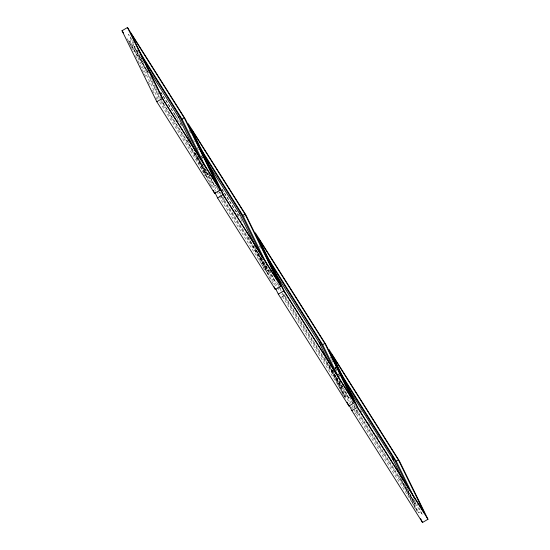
<?xml version="1.0" encoding="UTF-8"?>
<svg xmlns="http://www.w3.org/2000/svg" width="550" height="550" viewBox="0 0 550 550"><rect width="100%" height="100%" fill="white"/><g stroke="black" fill="none" stroke-linecap="round" stroke-linejoin="round"><path stroke-width="0.41" stroke-dasharray="2.75 2.06" d="M130.983 46.413L128.714 41.786L131.986 39.848L128.494 34.313L159.672 97.962M135.238 46.021L134.152 46.667L142.326 59.62M205.356 168.781L207.996 174.157L206.903 174.804L162.381 104.294L163.467 103.647L161.212 99.034M178.317 121.722L175.292 115.555L176.385 114.909M159.637 102.032L207.35 178.111L209.529 176.818M160.05 98.732L214.741 185.866L216.198 184.999M269.851 270.559L275.488 282.067L221.918 197.23L224.104 195.938M266.482 265.746L268.737 270.359L267.651 271.006L223.128 200.496L224.214 199.849L222.709 196.776M238.308 216.377L236.039 211.757L237.133 211.111M244.021 216.501L246.07 215.291M219.251 195.924L221.512 200.544L268.091 274.312L270.277 273.02M281.167 297.392L284.439 295.453M339.274 380.676L342.293 386.842L341.206 387.489L283.869 296.697L284.962 296.051L283.449 292.964M344.053 396.976L347.325 395.038M354.723 413.882L357.995 411.943M413.964 499.476L415.848 503.332L414.762 503.979L357.424 413.181L358.518 412.534L357.005 409.447M352.055 405.556L355.816 413.236L418.701 512.82L420.881 511.527M336.731 370.927L334.847 367.091L336.593 367.785M132.44 40.569L134.269 43.464M190.548 132.591L189.234 130.515L190.362 132.818M143.048 62.116L129.807 41.14L158.125 98.952M334.847 367.091L336.222 369.27M127.043 38.665L148.445 72.559M160.744 92.029L179.417 121.598M221.946 188.952L240.618 218.522M128.714 41.786L148.349 72.889M160.683 92.414L175.292 115.555M221.884 189.337L236.039 211.757M360.223 409.716L362.044 412.603M368.424 422.703L370.246 425.59M376.626 435.689L378.448 438.577M163.467 103.647L207.996 174.157M224.214 199.849L268.737 270.359M284.962 296.051L342.293 386.842M358.518 412.534L415.848 503.332M282.666 293.432L349.044 398.551L344.692 389.668M356.221 409.922L422.599 515.041L417.12 503.848M407.234 488.613L414.762 503.979M404.408 483.656L405.536 485.953M405.914 486.723L418.701 512.82M401.156 478.906L417.643 512.559M399.183 475.86L415.724 509.63M354.358 404.051L355.493 406.361M330.22 356.847L331.354 359.157M331.732 359.927L332.86 362.23M335.122 366.85L337.006 370.693M338.511 373.773L339.646 376.076M351.697 400.689L353.588 404.539M353.959 405.302L355.094 407.612M338.236 374L339.364 376.31M349.525 397.052L355.547 409.337M355.919 410.107L357.424 413.181M341.901 384.835L343.028 387.138M343.406 387.908L351.677 404.793M336.676 377.039L349.834 403.899M351.34 406.973L352.467 409.276M332.509 369.744L341.206 387.489M332.358 370.239L345.146 396.33L281.132 294.442M329.759 365.496L346.246 399.149M328.721 364.712L344.836 397.602M324.878 357.837L343.303 395.443M259.304 245.747L260.439 248.057M278.142 284.206L278.898 285.739M279.276 286.509L281.538 291.129M276.691 282.033L279.338 287.437M279.716 288.207L281.985 292.841M282.356 293.611L283.869 296.697M269.101 269.885L279.627 291.376M261.614 257.482L276.279 287.416M258.995 253.33L267.651 271.006M257.331 251.302L273.817 284.962M238.638 214.191L239.394 215.731M256.011 249.645L268.091 274.312M240.989 219.285L242.11 221.574M254.079 246.008L271.288 281.126M248.504 237.188L265.114 271.102M220.454 192.163L221.203 193.703M201.637 155.822L202.764 158.125M217.037 187.261L218.914 191.097M219.292 191.867L221.918 197.23M193.751 140.525L194.322 141.701M197.154 147.476L198.282 149.786M201.293 155.932L202.421 158.235M215.6 185.13L217.855 189.736M218.233 190.506L220.117 194.349M220.488 195.119L223.128 200.496M208.732 173.594L210.231 176.66M210.609 177.43L214.741 185.866M208.299 173.566L216.604 190.527M216.982 191.297L218.873 195.154M201.919 163.426L215.511 191.173M198.248 157.135L206.903 174.804M196.247 154.419L212.706 188.011M180.538 123.386L181.672 125.696M194.886 152.673L207.35 178.111M179.871 122.32L181.369 125.373M194.831 152.859L211.289 186.457M187.378 140.222L204.744 175.677M137.122 49.864L139.006 53.708M140.511 56.781L145.028 66M146.534 69.073L148.411 72.916M150.294 76.752L151.8 79.826M152.178 80.596L155.189 86.742M155.567 87.512L160.834 98.271M133.004 44.33L159.369 98.147M160.875 101.221L162.381 104.294M131.354 47.183L133.623 51.81M135.513 55.66L137.775 60.287M138.153 61.057L146.458 78.017M148.349 81.867L150.239 85.724M152.501 90.344L154.392 94.201M155.897 97.281L157.032 99.598"/><path stroke-width="0.82" d="M122.038 30.731L127.49 27.5L185.322 119.089L220.11 190.094L214.658 193.325L156.819 101.736L122.038 30.731L123.399 32.897M156.819 101.736L162.271 98.505L127.49 27.5M195.236 150.989L178.674 117.177L179.761 116.531L141.144 55.378M205.728 167.461L182.057 119.151L184.236 117.858L130.673 33.021L163.357 99.743L216.92 184.573L184.236 117.858M217.566 197.938L223.018 194.707L188.231 123.702L246.07 215.291L280.851 286.296L275.399 289.527L217.566 197.938L214.947 192.589M256.355 247.954L239.422 213.379L240.508 212.733L202.799 153.017M267.224 265.196L242.804 215.346L244.984 214.053L191.421 129.222L224.104 195.938L277.668 280.775L244.984 214.053M278.314 294.14L283.766 290.909L255.289 232.774L325.93 344.651L354.406 402.786L348.954 406.01L278.314 294.14L275.688 288.784M268.544 260.012L320.375 342.093L319.282 342.739L329.484 363.571M339.426 378.922L322.664 344.712L324.851 343.42L258.472 238.301L284.845 292.139L351.223 397.258L324.851 343.42M351.869 410.623L357.321 407.392L328.845 349.264L399.486 461.141L427.962 519.269L422.51 522.5L351.869 410.623L349.243 405.268M414.109 497.709L396.22 461.196L398.406 459.903L332.028 354.784L358.401 408.629L424.779 513.748L398.406 459.903M408.671 488.675L393.931 458.583L392.178 457.882L346.768 385.976M138.834 50.696L182.057 119.151M200.035 147.62L242.804 215.346M266.365 255.544L322.664 344.712M341.289 374.206L396.22 461.196M146.417 66.096L178.674 117.177M207.618 163.013L239.422 213.379M343.014 377.953L393.931 458.583M272.958 269.376L320.836 345.201M162.271 98.505L220.11 190.094M223.018 194.707L280.851 286.296M283.766 290.909L354.406 402.786M357.321 407.392L427.962 519.269M393.463 460.041L392.178 457.882L403.095 480.164M420.64 518.678L422.51 522.5M340.182 380.456L340.931 381.989M320.375 342.093L335.493 372.955M347.084 402.188L348.954 406.01M240.508 212.733L262.343 257.297M273.907 286.474L275.399 289.527M179.761 116.531L201.218 160.325M213.159 190.272L214.658 193.325"/></g></svg>
